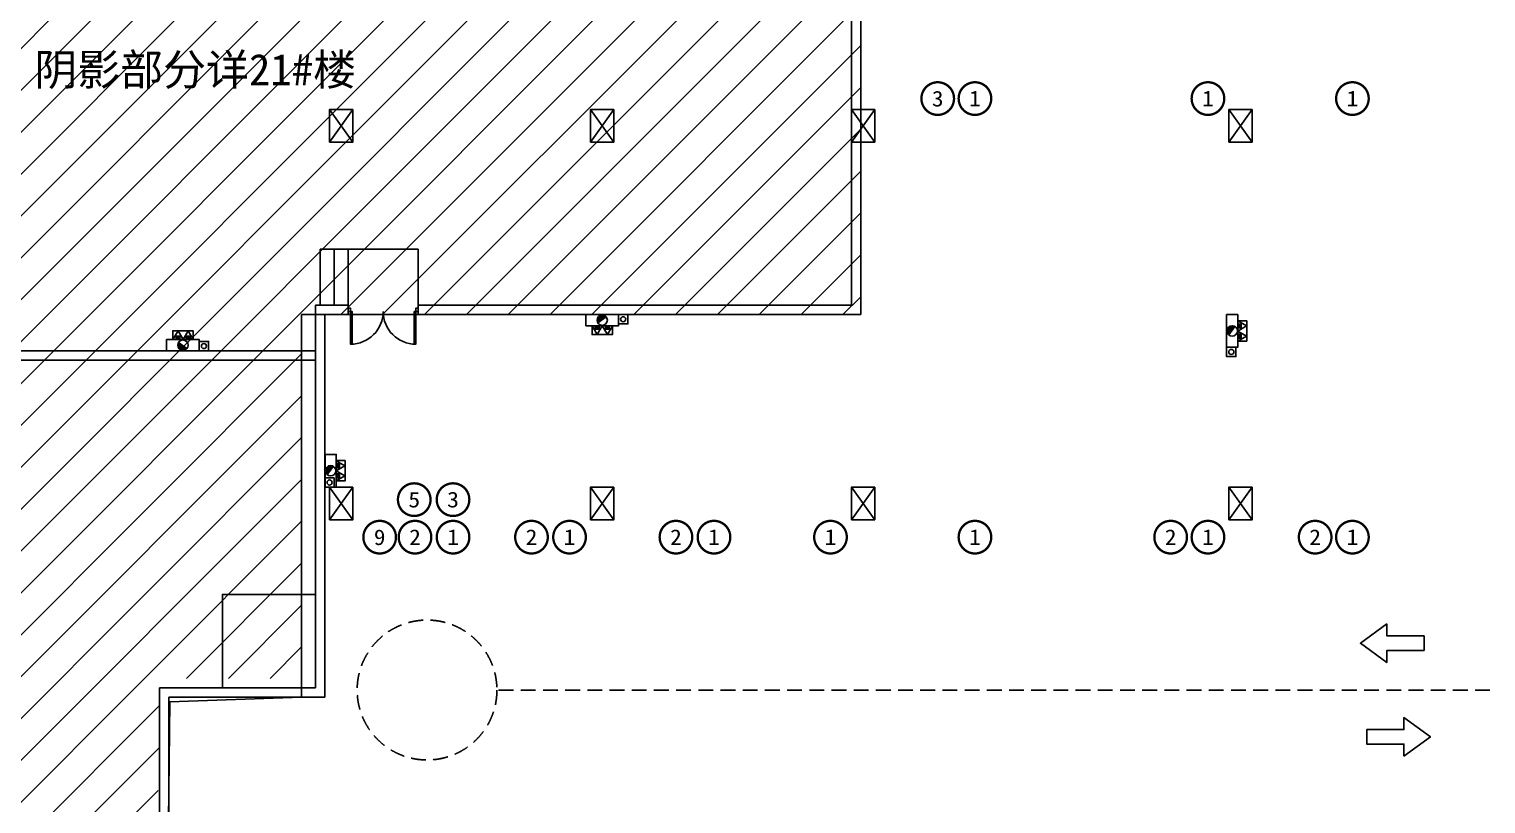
# Model space of a CAD drawing. Header units: millimetres. Extents: x -248992 to 1906102, y -24098 to 332602.
# Drawn here: x 752419 to 783680, y 1459 to 18071 of the extents above; entities that cross this region are included whole.
import ezdxf
from ezdxf.enums import TextEntityAlignment as Align

# ---------------------------------------------------------------- set-up
doc = ezdxf.new("R2010")
doc.units = ezdxf.units.MM
doc.header["$LTSCALE"] = 100
doc.linetypes.add('A6-DK-B1F$0$HIDDEN2', pattern=[4.7625, 3.175, -1.5875])
for name, color, linetype in [('-ACO-TTLB', 153, 'Continuous'), ('A-HATCH', 251, 'Continuous'), ('A-WIND-IDEN', 244, 'Continuous'), ('A6-21#-X-1F$0$A-DOOR', 190, 'Continuous'), ('A6-21#-X-1F$0$A-SECT', 150, 'Continuous'), ('A6-21#-X-1F$0$A-STAIR', 142, 'Continuous'), ('A6-21#-X-1F$0$A-WALL', 2, 'Continuous'), ('A6-DK-B1F$0$A-TRACK', 77, 'A6-DK-B1F$0$HIDDEN2'), ('A6-W-B1$0$S-WALL-S', 4, 'Continuous'), ('TP-DK-1(xhs)$0$P-J-DIM-L', 70, 'Continuous'), ('TP-DK-1(xhs)$0$P-X-L', 240, 'Continuous'), ('TP-DK-1(xhs)$0$P-X-M', 2, 'Continuous'), ('TP-DK-1(xhs)$0$P-X-X', 1, 'Continuous'), ('xref(dwg引用图层)', 7, 'Continuous')]:
    doc.layers.add(name, color=color, linetype=linetype)
doc.layers.add('A6-W-B1$0$S-EDIT', color=241, linetype='Continuous', plot=False)
doc.layers.add('LVTRY', color=6, linetype='Continuous', lineweight=18)
doc.layers.add('PUB_TEXT', color=7, linetype='Continuous', lineweight=15)
doc.styles.add('-黑体', font='simhei.ttf')
doc.styles.add('华文细黑', font='STXIHEI.TTF')

# ---------------------------------------------------------------- blocks, each defined once
blk = doc.blocks.new('*U405')
at = {"linetype": 'ByBlock', "lineweight": -2}
for points in [[(35, 1450), (35, 1500), (-35, 1500), (-35, 1450)], [(735, 1415), (35, 1415), (35, 1450), (735, 1450)], [(35, 0), (35, 50), (-35, 50), (-35, 0)], [(735, 85), (35, 85), (35, 50), (735, 50)]]:
    blk.add_lwpolyline(points, close=True, dxfattribs=at)
for centre, start, end in [((35, 1450), 270, 360), ((35, 50), 360, 90)]:
    blk.add_arc(centre, 700, start, end, dxfattribs=at)
blk = doc.blocks.new('A6-21#-X-1F')
at = {"layer": 'A6-21#-X-1F$0$A-SECT'}
blk.add_lwpolyline([(16340, 17885), (14340, 17885), (14340, 19885), (16340, 19885)], close=True, dxfattribs=at)
at = {"layer": 'A6-21#-X-1F$0$A-STAIR'}
for p, q in [((16440, 26085), (16440, 27285)), ((17040, 27285), (16440, 27285)), ((16740, 26085), (16740, 27285)), ((17040, 26085), (17040, 27285))]:
    blk.add_line(p, q, dxfattribs=at)
blk.add_lwpolyline([(17040, 26085), (17040, 27285), (18540, 27285), (18540, 26085)], dxfattribs=at)
at = {"layer": 'A6-21#-X-1F$0$A-WALL'}
for p, q in [((27840, 26085), (27840, 33885)), ((28040, 25885), (28040, 33885)), ((16340, 17885, 0), (16340, 26085, 0)), ((16340, 26085, 0), (17040, 26085)), ((17040, 26085), (17040, 25885, 0)), ((18540, 26085), (18540, 25885, 0)), ((18540, 26085), (27840, 26085)), ((16540, 17685, 0), (16540, 25885, 0)), ((16540, 25885, 0), (17040, 25885)), ((18540, 25885), (28040, 25885)), ((-193, 25110), (16340, 25110, 0)), ((-191, 24910), (16340, 24910, 0)), ((12990, 13660), (12990, 17885, 0)), ((12990, 17885, 0), (16340, 17885, 0)), ((13190, 13660), (13190, 17685, 0)), ((13190, 17685, 0), (16540, 17685, 0))]:
    blk.add_line(p, q, dxfattribs=at)
at = {"layer": 'A6-21#-X-1F$0$A-DOOR', "rotation": 270}
blk.add_blockref('*U405', (17040, 25985), dxfattribs=at)
blk = doc.blocks.new('TP-DK-1(xhs)$0$PG01.1')
at = {"color": 1}
for p, q in [((108, 187), (0, 0)), ((80, 72), (66, 58)), ((89, 72), (66, 48)), ((99, 72), (66, 39)), ((109, 72), (66, 29)), ((118, 72), (66, 20)), ((128, 72), (66, 10)), ((138, 72), (66, 0)), ((147, 72), (76, 0)), ((150, 65), (85, 0)), ((150, 56), (94, 0)), ((150, 46), (104, 0)), ((216, 0), (108, 187)), ((150, 36), (114, 0)), ((150, 27), (123, 0)), ((150, 17), (133, 0)), ((150, 8), (142, 0)), ((324, 187), (216, 0)), ((296, 72), (282, 58)), ((305, 72), (282, 48)), ((315, 72), (282, 39)), ((325, 72), (282, 29)), ((334, 72), (282, 20)), ((344, 72), (282, 10)), ((354, 72), (282, 0)), ((363, 72), (292, 0)), ((366, 65), (301, 0)), ((366, 56), (310, 0)), ((366, 46), (320, 0)), ((432, 0), (324, 187)), ((366, 36), (330, 0)), ((366, 27), (339, 0)), ((366, 17), (349, 0)), ((366, 8), (358, 0))]:
    blk.add_line(p, q, dxfattribs=at)
at = {"color": 2}
for p, q in [((0, 0), (216, 0)), ((216, 0), (432, 0))]:
    blk.add_line(p, q, dxfattribs=at)
at = {"color": 1}
for points in [[(0, 0), (436, 0), (436, 190), (0, 190)], [(66, 72), (150, 72), (150, 0), (66, 0)], [(282, 72), (366, 72), (366, 0), (282, 0)]]:
    blk.add_lwpolyline(points, close=True, dxfattribs=at)
blk = doc.blocks.new('TP-DK-1(xhs)$0$PG02.4')
blk.add_hatch(color=1).paths.add_polyline_path([(265, 48, 0.699012), (461, 120, 0.141488), (444, 179)])
at = {"color": 1}
blk.add_line((265, 48), (444, 179), dxfattribs=at)
blk.add_lwpolyline([(0, 0), (700, 0), (700, 240), (0, 240)], close=True, dxfattribs=at)
blk.add_circle((350, 120), 111, dxfattribs=at)
blk = doc.blocks.new('TP-DK-1(xhs)')
at = {"layer": 'TP-DK-1(xhs)$0$P-J-DIM-L', "color": 8, "true_color": 0x808080, "elevation": 0}
for points in [[(22850, 11950), (22850, 11750), (23050, 11750), (23050, 11950)], [(35900, 11250), (36100, 11250), (36100, 11050), (35900, 11050)], [(16750, 8450), (16750, 8250), (16550, 8250), (16550, 8450)]]:
    blk.add_lwpolyline(points, close=True, dxfattribs=at)
at = {"layer": 'TP-DK-1(xhs)$0$P-J-DIM-L', "color": 8, "true_color": 0x808080}
blk.add_lwpolyline([(13853, 11175), (13853, 11375), (14053, 11375), (14053, 11175)], close=True, dxfattribs=at)
at = {"layer": 'TP-DK-1(xhs)$0$P-X-L'}
for centre in [(22950, 11850, 0), (13953, 11275), (36000, 11150, 0), (16650, 8350, 0)]:
    blk.add_circle(centre, 55, dxfattribs=at)
at = {"layer": 'TP-DK-1(xhs)$0$P-X-M', "extrusion": (0, 0, -1), "zscale": -1}
blk.add_blockref('TP-DK-1(xhs)$0$PG01.1', (-13721, 11415), dxfattribs=at)
at = {"layer": 'TP-DK-1(xhs)$0$P-X-M', "extrusion": (0, 0, -1), "xscale": -1, "zscale": -1, "rotation": 180}
blk.add_blockref('TP-DK-1(xhs)$0$PG01.1', (-22718, 11710, 0), dxfattribs=at)
at = {"layer": 'TP-DK-1(xhs)$0$P-X-M', "extrusion": (0, 0, -1), "zscale": -1, "rotation": 90}
for p in [(-36140, 11382, 0), (-16793, 8385, 0)]:
    blk.add_blockref('TP-DK-1(xhs)$0$PG01.1', p, dxfattribs=at)
at = {"layer": 'TP-DK-1(xhs)$0$P-X-X', "rotation": 180}
blk.add_blockref('TP-DK-1(xhs)$0$PG02.4', (22850, 11950, 0), dxfattribs=at)
at = {"layer": 'TP-DK-1(xhs)$0$P-X-X', "xscale": -1, "rotation": 270}
for p in [(35900, 11250, 0), (16553, 8253, 0)]:
    blk.add_blockref('TP-DK-1(xhs)$0$PG02.4', p, dxfattribs=at)
at = {"layer": 'TP-DK-1(xhs)$0$P-X-X', "xscale": -1}
blk.add_blockref('TP-DK-1(xhs)$0$PG02.4', (13853, 11175), dxfattribs=at)
blk = doc.blocks.new('A6-W-B1$0$Z-1')
at = {"layer": 'A6-W-B1$0$S-EDIT'}
for p, q in [((91833, 54151), (92533, 54651)), ((91833, 54651), (92533, 54151))]:
    blk.add_line(p, q, dxfattribs=at)
at = {"layer": 'A6-W-B1$0$S-WALL-S', "color": 0, "linetype": 'ByBlock', "lineweight": -2}
blk.add_lwpolyline([(91833, 54651), (91833, 54151), (92533, 54151), (92533, 54651), (91833, 54651)], dxfattribs=at)
blk = doc.blocks.new('A6-W-B1', base_point=(85957, 40190))
at = {"layer": 'A6-W-B1$0$S-WALL-S', "rotation": 270}
for p in [(48456, 148373), (54056, 148373), (59656, 148373), (67756, 148373), (48456, 140273), (54056, 140273), (59656, 140273), (67756, 140273)]:
    blk.add_blockref('A6-W-B1$0$Z-1', p, dxfattribs=at)
blk = doc.blocks.new('A6-DK-B1F$0$A$C48A675EB')
at = {"layer": 'A6-DK-B1F$0$A-TRACK', "linetype": 'ByBlock'}
blk.add_lwpolyline([(1047, -516), (1047, -195), (50, -195), (50, 195), (1047, 195), (1047, 517), (1759, 0)], close=True, dxfattribs=at)
blk = doc.blocks.new('A6-DK-B1F$0$gsethsergtyf')
at = {"layer": 'A6-DK-B1F$0$A-TRACK'}
blk.add_line((41550, 3900, 0), (20241, 3900, 0), dxfattribs=at)
blk.add_circle((18741, 3900, 0), 1500, dxfattribs=at)
at = {"layer": 'A6-DK-B1F$0$A-TRACK', "linetype": 'ByBlock', "xscale": 0.8, "yscale": 0.8, "zscale": 0.8, "rotation": 180}
blk.add_blockref('A6-DK-B1F$0$A$C48A675EB', (40178, 4904), dxfattribs=at)
at = {"layer": 'A6-DK-B1F$0$A-TRACK', "linetype": 'ByBlock', "xscale": 0.8, "yscale": 0.8, "zscale": 0.8}
blk.add_blockref('A6-DK-B1F$0$A$C48A675EB', (38865, 2896), dxfattribs=at)
blk = doc.blocks.new('dttc')
at = {"layer": 'A-HATCH'}
h = blk.add_hatch(dxfattribs=at)
h.set_pattern_fill('ANSI31', color=256, scale=200)
h.paths.add_polyline_path([(16050, 4150), (16050, 11950), (28050, 11950), (28050, 23850), (16900, 23850), (16900, 38075), (6629, 38075), (6629, 40275), (-730, 40275), (-140, -13441), (20110, -13425), (20110, -7795), (16148, -7795), (16148, -9025), (7020, -9025), (7020, -2075), (10100, -2075), (10100, -75), (12950, -75), (13000, 4150)])
for points in [[(12950, -75), (10100, -75), (10100, -2075), (7020, -2075), (7020, -9025), (16148, -9025), (16148, -7795), (20110, -7795), (20110, -13425), (-140, -13441), (-730, 40275), (6629, 40275), (6629, 38075), (16900, 38075), (16900, 23850), (28050, 23850), (28050, 11950)], [(16050, 10975), (16050, 11950), (28050, 11950)], [(16050, 10975), (16050, 3750), (13225, 3650), (13175, -175)]]:
    blk.add_lwpolyline(points, dxfattribs=at)
at = {"layer": 'A-WIND-IDEN', "style": '华文细黑'}
blk.add_text('阴影部分详21#楼', height=675, dxfattribs=at).set_placement((13767, 16865), align=Align.CENTER)

msp = doc.modelspace()

# ---------------------------------------------------------------- linework, layer by layer
at = {"layer": 'LVTRY', "color": 6, "const_width": 50}
for points in [[(772266.8, 16582.8, 1), (771566.8, 16582.8, 1)], [(773065.7, 16582.8, 1), (772365.7, 16582.8, 1)], [(778065.7, 16582.8, 1), (777365.7, 16582.8, 1)], [(781165.7, 16582.8, 1), (780465.7, 16582.8, 1)], [(760291.4, 7177.6, 1), (759591.4, 7177.6, 1)], [(761049.4, 7177.6, 1), (760349.4, 7177.6, 1)], [(761865.7, 7177.6, 1), (761165.7, 7177.6, 1)], [(763549.4, 7177.6, 1), (762849.4, 7177.6, 1)], [(764365.7, 7177.6, 1), (763665.7, 7177.6, 1)], [(766649.4, 7177.6, 1), (765949.4, 7177.6, 1)], [(767465.7, 7177.6, 1), (766765.7, 7177.6, 1)], [(769965.7, 7177.6, 1), (769265.7, 7177.6, 1)], [(773065.7, 7177.6, 1), (772365.7, 7177.6, 1)], [(777265.8, 7177.6, 1), (776565.8, 7177.6, 1)], [(778065.7, 7177.6, 1), (777365.7, 7177.6, 1)], [(780365.8, 7177.6, 1), (779665.8, 7177.6, 1)], [(781165.7, 7177.6, 1), (780465.7, 7177.6, 1)]]:
    msp.add_lwpolyline(points, format="xyb", close=True, dxfattribs=at)
at = {"layer": 'LVTRY', "color": 6, "const_width": 50, "elevation": 0}
for points in [[(761033.1, 7982.6, 1), (760333.1, 7982.6, 1)], [(761865.7, 7982.6, 1), (761165.7, 7982.6, 1)]]:
    msp.add_lwpolyline(points, format="xyb", close=True, dxfattribs=at)

# ---------------------------------------------------------------- block references
at = {"layer": '-ACO-TTLB'}
msp.add_blockref('dttc', (742216.9, 0), dxfattribs=at)
msp.add_blockref('A6-DK-B1F$0$gsethsergtyf', (742216.9, 0))
at = {"layer": 'xref(dwg引用图层)'}
for name, p in [('A6-W-B1', (742216.9, 0)), ('TP-DK-1(xhs)', (742216.9, 0)), ('A6-21#-X-1F', (742226.9, -13935))]:
    msp.add_blockref(name, p, dxfattribs=at)

# ---------------------------------------------------------------- texts
at = {"layer": 'PUB_TEXT', "color": 6, "style": '-黑体'}
for s, width, p, p2 in [('3', 1.032317, (771792.5, 16413.6), (772041.1, 16413.6)), ('1', 1.065055, (772587.5, 16416.5), (772844, 16416.5)), ('1', 1.065055, (777587.5, 16416.5), (777844, 16416.5)), ('1', 1.065055, (780687.5, 16416.5), (780944, 16416.5)), ('5', 1.065055, (760554.8, 7816.3, 0), (760811.4, 7816.3, 0)), ('3', 1.065055, (761387.5, 7816.3, 0), (761644, 7816.3, 0)), ('9', 1.032317, (759817.1, 7008.4), (760065.8, 7008.4)), ('2', 1.048503, (760573.1, 7009.8), (760825.6, 7009.8)), ('1', 1.065055, (761387.5, 7011.3), (761644, 7011.3)), ('2', 1.048503, (763073.1, 7009.8), (763325.6, 7009.8)), ('1', 1.065055, (763887.5, 7011.3), (764144, 7011.3)), ('2', 1.048503, (766173.1, 7009.8), (766425.6, 7009.8)), ('1', 1.065055, (766987.5, 7011.3), (767244, 7011.3)), ('1', 1.065055, (769487.5, 7011.3), (769744, 7011.3)), ('1', 1.065055, (772587.5, 7011.3), (772844, 7011.3)), ('2', 1.048503, (776789.5, 7009.8), (777042.1, 7009.8)), ('1', 1.065055, (777587.5, 7011.3), (777844, 7011.3)), ('2', 1.048503, (779889.5, 7009.8), (780142.1, 7009.8)), ('1', 1.065055, (780687.5, 7011.3), (780944, 7011.3))]:
    msp.add_text(s, height=335, dxfattribs=dict(at, width=width)).set_placement(p, p2, align=Align.FIT)

doc.saveas('drawing.dxf')
